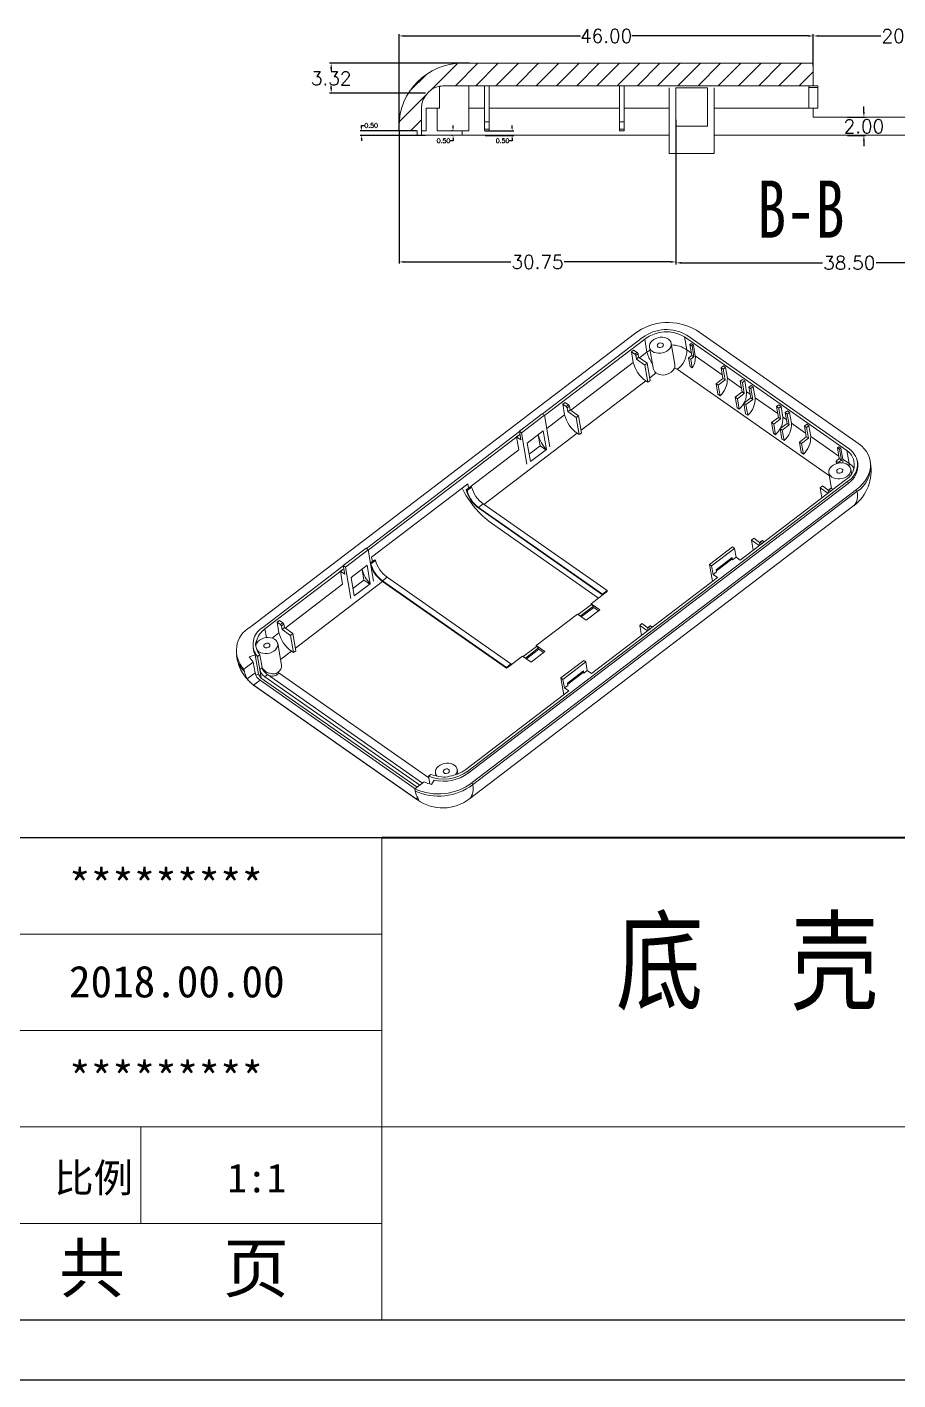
# Model space of a CAD drawing. Header units: inches. Extents: x 1846 to 3307, y 1126 to 1431.
# Drawn here: x 2524.1 to 2620.8, y 1125.7 to 1275.9 of the extents above; entities that cross this region are included whole.
import ezdxf

# ---------------------------------------------------------------- set-up
doc = ezdxf.new("R2010")
doc.units = ezdxf.units.IN
doc.header["$LTSCALE"] = 15
doc.layers.add('文字', color=81, linetype='Continuous')
doc.layers.add('粗实线', color=7, linetype='Continuous', lineweight=30)
doc.layers.add('细实线', color=3, linetype='Continuous', lineweight=9)
doc.styles.add('SLDTEXTSTYLE0', font='TXT', dxfattribs={"width": 0.75})
doc.styles.get("Standard").update_dxf_attribs({"font": 'txt', "bigfont": 'gbcbig.shx'})
doc.styles.add('宋体', font='', dxfattribs={"width": 0.8, "height": 3.5})
doc.styles.get('宋体').set_extended_font_data('SimSun')
doc.dimstyles.new('1', dxfattribs={"dimtxt": 0.5, "dimasz": 0.3, "dimexe": 0.18, "dimexo": 0.0625, "dimgap": 0.09, "dimtad": 0, "dimtih": 1, "dimtoh": 1, "dimzin": 0, "dimdsep": 46, "dimtxsty": 'Standard', "dimcen": 0, "dimadec": 0, "dimazin": 2, "dimtfac": 1, "dimtofl": 0, "dimtmove": 0, "dimatfit": 3, "dimfxl": 1, "dimtolj": 1, "dimtzin": 0, "dimarcsym": 0})
doc.dimstyles.new('2', dxfattribs={"dimtxt": 1.5, "dimasz": 0.6, "dimexe": 0.18, "dimexo": 0.0625, "dimgap": 0.09, "dimtad": 0, "dimtih": 1, "dimtoh": 1, "dimzin": 0, "dimdsep": 46, "dimtxsty": 'Standard', "dimcen": 0, "dimadec": 0, "dimazin": 2, "dimtfac": 1, "dimtofl": 0, "dimtmove": 0, "dimatfit": 3, "dimfxl": 1, "dimtolj": 1, "dimtzin": 0, "dimarcsym": 0})

# ---------------------------------------------------------------- blocks, each defined once
blk = doc.blocks.new('*D406')
at = {"color": 0, "lineweight": -2}
for p, q in [((2617.06, 1266.48), (2617.06, 1267.08)), ((2615.23, 1265.88), (2617.24, 1265.88)), ((2615.23, 1263.88), (2617.24, 1263.88)), ((2617.06, 1263.28), (2617.06, 1262.68))]:
    blk.add_line(p, q, dxfattribs=at)
at = {"color": 0}
for points in [[(2616.96, 1266.48), (2617.16, 1266.48), (2617.06, 1265.88)], [(2616.96, 1263.28), (2617.16, 1263.28), (2617.06, 1263.88)]]:
    blk.add_solid(points, dxfattribs=at)
at = {"layer": 'Defpoints', "color": 0}
for p in [(2615.17, 1265.88), (2615.17, 1263.88), (2617.06, 1263.88)]:
    blk.add_point(p, dxfattribs=at)
at = {"color": 0, "insert": (2617.06, 1264.88), "char_height": 1.5, "attachment_point": 5}
blk.add_mtext('\\A1;2.00', dxfattribs=at)
blk = doc.blocks.new('*D408')
at = {"color": 0, "lineweight": -2}
for p, q in [((2611.44, 1271.94), (2611.44, 1275.1)), ((2612.04, 1274.92), (2618.94, 1274.92)), ((2631.78, 1274.92), (2624.87, 1274.92)), ((2632.38, 1271.94), (2632.38, 1275.1))]:
    blk.add_line(p, q, dxfattribs=at)
at = {"color": 0}
for points in [[(2612.04, 1275.02), (2612.04, 1274.82), (2611.44, 1274.92)], [(2631.78, 1275.02), (2631.78, 1274.82), (2632.38, 1274.92)]]:
    blk.add_solid(points, dxfattribs=at)
at = {"layer": 'Defpoints', "color": 0}
for p in [(2632.38, 1274.92), (2611.44, 1271.88), (2632.38, 1271.88)]:
    blk.add_point(p, dxfattribs=at)
at = {"color": 0, "insert": (2621.91, 1274.92), "char_height": 1.5, "attachment_point": 5}
blk.add_mtext('\\A1;20.94', dxfattribs=at)
blk = doc.blocks.new('*D410')
at = {"color": 0, "lineweight": -2}
for p, q in [((2565.44, 1264.44), (2565.44, 1275.1)), ((2566.04, 1274.92), (2585.6, 1274.92)), ((2610.84, 1274.92), (2591.28, 1274.92)), ((2611.44, 1271.56), (2611.44, 1275.1))]:
    blk.add_line(p, q, dxfattribs=at)
at = {"color": 0}
for points in [[(2566.04, 1275.02), (2566.04, 1274.82), (2565.44, 1274.92)], [(2610.84, 1275.02), (2610.84, 1274.82), (2611.44, 1274.92)]]:
    blk.add_solid(points, dxfattribs=at)
at = {"layer": 'Defpoints', "color": 0}
for p in [(2611.44, 1274.92), (2611.44, 1271.49), (2565.44, 1264.38)]:
    blk.add_point(p, dxfattribs=at)
at = {"color": 0, "insert": (2588.44, 1274.92), "char_height": 1.5, "attachment_point": 5}
blk.add_mtext('\\A1;46.00', dxfattribs=at)
blk = doc.blocks.new('*D414')
at = {"color": 0, "lineweight": -2}
for p, q in [((2565.44, 1264.32), (2565.44, 1249.64)), ((2596.19, 1264.82), (2596.19, 1249.64)), ((2566.04, 1249.82), (2577.85, 1249.82)), ((2595.59, 1249.82), (2583.78, 1249.82))]:
    blk.add_line(p, q, dxfattribs=at)
at = {"color": 0}
for points in [[(2566.04, 1249.92), (2566.04, 1249.72), (2565.44, 1249.82)], [(2595.59, 1249.92), (2595.59, 1249.72), (2596.19, 1249.82)]]:
    blk.add_solid(points, dxfattribs=at)
at = {"layer": 'Defpoints', "color": 0}
for p in [(2565.44, 1264.38), (2596.19, 1264.88), (2596.19, 1249.82)]:
    blk.add_point(p, dxfattribs=at)
at = {"color": 0, "insert": (2580.82, 1249.82), "char_height": 1.5, "attachment_point": 5}
blk.add_mtext('\\A1;30.75', dxfattribs=at)
blk = doc.blocks.new('*D415')
at = {"color": 0, "lineweight": -2}
for p, q in [((2596.19, 1265.6), (2596.19, 1249.54)), ((2634.69, 1264.82), (2634.69, 1249.54)), ((2596.79, 1249.72), (2612.48, 1249.72)), ((2634.09, 1249.72), (2618.41, 1249.72))]:
    blk.add_line(p, q, dxfattribs=at)
at = {"color": 0}
for points in [[(2596.79, 1249.82), (2596.79, 1249.62), (2596.19, 1249.72)], [(2634.09, 1249.82), (2634.09, 1249.62), (2634.69, 1249.72)]]:
    blk.add_solid(points, dxfattribs=at)
at = {"layer": 'Defpoints', "color": 0}
for p in [(2596.19, 1265.66), (2634.69, 1264.88), (2634.69, 1249.72)]:
    blk.add_point(p, dxfattribs=at)
at = {"color": 0, "insert": (2615.44, 1249.72), "char_height": 1.5, "attachment_point": 5}
blk.add_mtext('\\A1;38.50', dxfattribs=at)
blk = doc.blocks.new('*D420')
at = {"color": 0, "lineweight": -2}
for p, q in [((2575, 1264.38), (2578.18, 1264.38)), ((2575, 1263.88), (2578.18, 1263.88)), ((2578, 1264.68), (2578, 1264.98)), ((2578, 1263.28), (2577.7, 1263.28)), ((2578, 1263.58), (2578, 1263.28))]:
    blk.add_line(p, q, dxfattribs=at)
at = {"color": 0}
for points in [[(2577.95, 1264.68), (2578.05, 1264.68), (2578, 1264.38)], [(2577.95, 1263.58), (2578.05, 1263.58), (2578, 1263.88)]]:
    blk.add_solid(points, dxfattribs=at)
at = {"layer": 'Defpoints', "color": 0}
for p in [(2574.94, 1264.38), (2574.94, 1263.88), (2578, 1263.88)]:
    blk.add_point(p, dxfattribs=at)
at = {"color": 0, "insert": (2576.94, 1263.28), "char_height": 0.5, "attachment_point": 5}
blk.add_mtext('\\A1;0.50', dxfattribs=at)
blk = doc.blocks.new('*D421')
at = {"color": 0, "lineweight": -2}
for p, q in [((2571.38, 1264.38), (2571.26, 1264.38)), ((2571.38, 1263.88), (2571.26, 1263.88)), ((2571.44, 1264.68), (2571.44, 1264.98)), ((2571.44, 1263.28), (2571.14, 1263.28)), ((2571.44, 1263.58), (2571.44, 1263.28))]:
    blk.add_line(p, q, dxfattribs=at)
at = {"color": 0}
for points in [[(2571.39, 1264.68), (2571.49, 1264.68), (2571.44, 1264.38)], [(2571.39, 1263.58), (2571.49, 1263.58), (2571.44, 1263.88)]]:
    blk.add_solid(points, dxfattribs=at)
at = {"layer": 'Defpoints', "color": 0}
for p in [(2571.44, 1264.38), (2571.44, 1263.88), (2571.44, 1263.88)]:
    blk.add_point(p, dxfattribs=at)
at = {"color": 0, "insert": (2570.38, 1263.28), "char_height": 0.5, "attachment_point": 5}
blk.add_mtext('\\A1;0.50', dxfattribs=at)
blk = doc.blocks.new('*D422')
at = {"color": 0, "lineweight": -2}
for p, q in [((2573.27, 1271.88), (2557.73, 1271.88)), ((2557.91, 1271.28), (2557.91, 1271.06)), ((2568.38, 1268.56), (2557.73, 1268.56)), ((2557.91, 1269.16), (2557.91, 1269.38))]:
    blk.add_line(p, q, dxfattribs=at)
at = {"color": 0}
for points in [[(2557.81, 1271.28), (2558.01, 1271.28), (2557.91, 1271.88)], [(2557.81, 1269.16), (2558.01, 1269.16), (2557.91, 1268.56)]]:
    blk.add_solid(points, dxfattribs=at)
at = {"layer": 'Defpoints', "color": 0}
for p in [(2557.91, 1271.88), (2573.33, 1271.88), (2568.44, 1268.56)]:
    blk.add_point(p, dxfattribs=at)
at = {"color": 0, "insert": (2557.91, 1270.22), "char_height": 1.5, "attachment_point": 5}
blk.add_mtext('\\A1;3.32', dxfattribs=at)
blk = doc.blocks.new('*D423')
at = {"color": 0, "lineweight": -2}
for p, q in [((2567.38, 1264.38), (2561.11, 1264.38)), ((2568.38, 1263.88), (2561.11, 1263.88)), ((2561.29, 1264.68), (2561.29, 1264.98)), ((2561.29, 1264.98), (2561.59, 1264.98)), ((2561.29, 1263.58), (2561.29, 1263.28))]:
    blk.add_line(p, q, dxfattribs=at)
at = {"color": 0}
for points in [[(2561.24, 1264.68), (2561.34, 1264.68), (2561.29, 1264.38)], [(2561.24, 1263.58), (2561.34, 1263.58), (2561.29, 1263.88)]]:
    blk.add_solid(points, dxfattribs=at)
at = {"layer": 'Defpoints', "color": 0}
for p in [(2561.29, 1264.38), (2567.44, 1264.38), (2568.44, 1263.88)]:
    blk.add_point(p, dxfattribs=at)
at = {"color": 0, "insert": (2562.35, 1264.98), "char_height": 0.5, "attachment_point": 5}
blk.add_mtext('\\A1;0.50', dxfattribs=at)

msp = doc.modelspace()

# ---------------------------------------------------------------- hatches: boundary and pattern name
at = {"linetype": 'Continuous', "lineweight": 0}
h = msp.add_hatch(dxfattribs=at)
h.set_pattern_fill('ANSI31', color=4, scale=0.5, style=0)
h.set_pattern_definition([(45, (0, -4.68), (-1.122532, 1.122532), [])])
edge = h.paths.add_edge_path(flags=0)
edge.add_line((2567.441, 1264.381), (2567.441, 1263.881))
edge.add_line((2567.441, 1263.881), (2567.941, 1263.881))
edge.add_line((2567.941, 1263.881), (2567.941, 1266.881))
edge.add_arc((2570.441, 1266.881), 2.5, 90, 180, ccw=False)
edge.add_line((2570.441, 1269.381), (2611.441, 1269.381))
edge.add_line((2611.441, 1269.381), (2611.441, 1271.881))
edge.add_line((2611.441, 1271.881), (2572.441, 1271.881))
edge.add_arc((2572.441, 1264.881), 7, 90, 180)
edge.add_line((2565.441, 1264.881), (2565.441, 1264.381))
edge.add_line((2565.441, 1264.381), (2567.441, 1264.381))

# ---------------------------------------------------------------- linework, layer by layer
at = {"color": 7, "linetype": 'Continuous', "lineweight": 15}
for p, q in [((2572.441, 1271.881), (2611.441, 1271.881)), ((2611.441, 1271.881), (2611.441, 1269.381)), ((2569.941, 1269.331), (2569.941, 1266.881)), ((2611.441, 1269.381), (2570.441, 1269.381)), ((2573.191, 1264.381), (2573.191, 1269.381)), ((2574.941, 1269.381), (2574.941, 1265.381)), ((2575.441, 1269.381), (2575.441, 1265.381)), ((2589.941, 1269.381), (2589.941, 1265.381)), ((2590.441, 1269.381), (2590.441, 1265.381)), ((2595.441, 1269.172), (2595.441, 1261.881)), ((2599.691, 1269.172), (2596.191, 1269.172)), ((2596.191, 1269.172), (2596.191, 1264.881)), ((2599.691, 1264.881), (2599.691, 1269.172)), ((2600.441, 1269.172), (2600.441, 1261.881)), ((2610.941, 1269.181), (2610.941, 1269.381)), ((2610.941, 1269.381), (2611.941, 1269.381)), ((2611.941, 1269.181), (2610.941, 1269.181)), ((2610.941, 1269.181), (2610.941, 1266.881)), ((2611.941, 1269.181), (2611.941, 1269.381)), ((2611.941, 1269.181), (2611.941, 1266.881)), ((2567.941, 1266.881), (2567.941, 1263.881)), ((2568.441, 1264.381), (2568.441, 1266.881)), ((2568.441, 1266.881), (2569.941, 1266.881)), ((2569.691, 1266.881), (2569.691, 1264.381)), ((2589.941, 1266.881), (2575.441, 1266.881)), ((2611.941, 1266.881), (2610.941, 1266.881)), ((2611.441, 1265.881), (2611.441, 1266.881)), ((2574.941, 1265.381), (2575.441, 1265.381)), ((2574.941, 1265.381), (2574.941, 1264.581)), ((2575.441, 1265.381), (2575.441, 1264.581)), ((2589.941, 1265.381), (2590.441, 1265.381)), ((2589.941, 1264.581), (2589.941, 1265.381)), ((2590.441, 1265.381), (2590.441, 1264.581)), ((2611.441, 1265.881), (2632.441, 1265.881)), ((2565.441, 1264.381), (2565.441, 1264.881)), ((2565.441, 1264.381), (2567.441, 1264.381)), ((2567.441, 1264.381), (2567.441, 1263.881)), ((2567.441, 1263.881), (2567.941, 1263.881)), ((2568.441, 1264.381), (2567.941, 1264.381)), ((2567.941, 1263.881), (2572.441, 1263.881)), ((2573.191, 1264.381), (2569.691, 1264.381)), ((2572.441, 1263.881), (2595.441, 1263.881)), ((2574.941, 1264.581), (2575.441, 1264.581)), ((2574.941, 1264.381), (2574.941, 1264.581)), ((2575.441, 1264.381), (2574.941, 1264.381)), ((2575.441, 1264.581), (2575.441, 1264.381)), ((2589.941, 1264.581), (2590.441, 1264.581)), ((2589.941, 1264.381), (2589.941, 1264.581)), ((2590.441, 1264.381), (2589.941, 1264.381)), ((2590.441, 1264.581), (2590.441, 1264.381)), ((2596.191, 1264.881), (2599.691, 1264.881)), ((2600.441, 1263.881), (2633.941, 1263.881)), ((2600.441, 1261.881), (2595.441, 1261.881)), ((2591.58, 1241.839), (2548.9, 1209.269)), ((2592.488, 1241.413), (2581.377, 1232.935)), ((2592.725, 1241.247), (2581.592, 1232.752)), ((2592.972, 1239.811), (2592.725, 1241.247)), ((2615.175, 1228.871), (2597.146, 1241.497)), ((2597.393, 1240.06), (2597.146, 1241.497)), ((2615.429, 1229.064), (2597.4, 1241.691)), ((2616.486, 1229.601), (2598.458, 1242.227)), ((2591.242, 1239.845), (2591.496, 1240.039)), ((2591.242, 1239.845), (2591.447, 1238.648)), ((2591.621, 1239.579), (2591.242, 1239.845)), ((2591.496, 1240.039), (2591.875, 1239.773)), ((2591.621, 1239.579), (2591.875, 1239.773)), ((2591.733, 1239.417), (2591.621, 1239.579)), ((2591.987, 1239.611), (2591.733, 1239.417)), ((2591.875, 1239.773), (2591.987, 1239.611)), ((2592.052, 1239.228), (2591.987, 1239.611)), ((2593.253, 1240.358), (2593.645, 1238.074)), ((2596.072, 1238.416), (2595.668, 1240.772)), ((2597.899, 1240.759), (2597.747, 1240.643)), ((2597.984, 1240.477), (2597.747, 1240.643)), ((2597.747, 1240.643), (2597.952, 1239.446)), ((2598.136, 1240.593), (2597.899, 1240.759)), ((2597.984, 1240.477), (2598.136, 1240.593)), ((2597.984, 1240.477), (2598.189, 1239.28)), ((2598.136, 1240.593), (2598.342, 1239.396)), ((2591.798, 1239.034), (2591.733, 1239.417)), ((2592.052, 1239.228), (2591.798, 1239.034)), ((2592.747, 1238.369), (2591.798, 1239.034)), ((2593.001, 1238.563), (2592.052, 1239.228)), ((2593.001, 1238.563), (2592.747, 1238.369)), ((2593.076, 1236.454), (2592.747, 1238.369)), ((2593.33, 1236.648), (2593.001, 1238.563)), ((2597.952, 1239.446), (2597.596, 1239.174)), ((2597.834, 1239.008), (2597.596, 1239.174)), ((2597.761, 1238.217), (2597.596, 1239.174)), ((2597.998, 1238.051), (2597.761, 1238.217)), ((2598.189, 1239.28), (2597.834, 1239.008)), ((2597.998, 1238.051), (2597.834, 1239.008)), ((2598.189, 1239.28), (2597.952, 1239.446)), ((2601.457, 1238.267), (2601.203, 1238.073)), ((2601.44, 1237.907), (2601.203, 1238.073)), ((2601.203, 1238.073), (2601.409, 1236.876)), ((2601.44, 1237.907), (2601.695, 1238.101)), ((2601.695, 1238.101), (2601.457, 1238.267)), ((2601.695, 1238.101), (2601.9, 1236.904)), ((2593.076, 1236.454), (2592.839, 1236.62)), ((2593.33, 1236.648), (2593.076, 1236.454)), ((2601.409, 1236.876), (2600.647, 1236.295)), ((2600.884, 1236.128), (2601.646, 1236.71)), ((2601.646, 1236.71), (2601.409, 1236.876)), ((2601.646, 1236.71), (2601.44, 1237.907)), ((2603.592, 1236.772), (2603.338, 1236.578)), ((2603.575, 1236.412), (2603.338, 1236.578)), ((2603.338, 1236.578), (2603.544, 1235.381)), ((2603.575, 1236.412), (2603.829, 1236.606)), ((2603.829, 1236.606), (2603.592, 1236.772)), ((2603.829, 1236.606), (2604.035, 1235.409)), ((2600.884, 1236.128), (2600.647, 1236.295)), ((2600.848, 1235.122), (2600.647, 1236.295)), ((2601.085, 1234.956), (2600.848, 1235.122)), ((2601.085, 1234.956), (2600.884, 1236.128)), ((2603.544, 1235.381), (2602.782, 1234.799)), ((2603.019, 1234.633), (2603.781, 1235.215)), ((2603.781, 1235.215), (2603.544, 1235.381)), ((2603.781, 1235.215), (2603.575, 1236.412)), ((2604.541, 1236.107), (2604.287, 1235.913)), ((2604.524, 1235.747), (2604.287, 1235.913)), ((2604.287, 1235.913), (2604.493, 1234.716)), ((2604.524, 1235.747), (2604.778, 1235.941)), ((2604.524, 1235.747), (2604.73, 1234.55)), ((2604.778, 1235.941), (2604.541, 1236.107)), ((2604.778, 1235.941), (2604.984, 1234.744)), ((2583.62, 1234.029), (2583.874, 1234.223)), ((2583.62, 1234.029), (2583.826, 1232.832)), ((2584, 1233.763), (2583.62, 1234.029)), ((2583.874, 1234.223), (2584.254, 1233.957)), ((2584, 1233.763), (2584.254, 1233.957)), ((2584.111, 1233.601), (2584, 1233.763)), ((2584.365, 1233.795), (2584.111, 1233.601)), ((2584.177, 1233.218), (2584.111, 1233.601)), ((2584.254, 1233.957), (2584.365, 1233.795)), ((2584.365, 1233.795), (2584.431, 1233.412)), ((2603.019, 1234.633), (2602.782, 1234.799)), ((2602.983, 1233.627), (2602.782, 1234.799)), ((2603.22, 1233.46), (2602.983, 1233.627)), ((2603.22, 1233.46), (2603.019, 1234.633)), ((2604.493, 1234.716), (2603.73, 1234.135)), ((2603.968, 1233.969), (2603.73, 1234.135)), ((2603.932, 1232.962), (2603.73, 1234.135)), ((2604.73, 1234.55), (2603.968, 1233.969)), ((2604.169, 1232.796), (2603.968, 1233.969)), ((2604.73, 1234.55), (2604.493, 1234.716)), ((2607.371, 1233.754), (2607.625, 1233.948)), ((2607.371, 1233.754), (2607.608, 1233.588)), ((2607.371, 1233.754), (2607.576, 1232.557)), ((2607.862, 1233.781), (2607.608, 1233.588)), ((2607.814, 1232.391), (2607.608, 1233.588)), ((2607.625, 1233.948), (2607.862, 1233.781)), ((2608.068, 1232.584), (2607.862, 1233.781)), ((2578.808, 1231.016), (2581.349, 1232.955)), ((2579.046, 1230.85), (2581.586, 1232.789)), ((2581.586, 1232.789), (2581.349, 1232.955)), ((2582.186, 1229.298), (2581.586, 1232.789)), ((2584.431, 1233.412), (2584.177, 1233.218)), ((2585.126, 1232.553), (2584.177, 1233.218)), ((2584.431, 1233.412), (2585.38, 1232.747)), ((2585.38, 1232.747), (2585.126, 1232.553)), ((2585.455, 1230.638), (2585.126, 1232.553)), ((2585.709, 1230.832), (2585.38, 1232.747)), ((2604.169, 1232.796), (2603.932, 1232.962)), ((2607.576, 1232.557), (2606.814, 1231.975)), ((2607.051, 1231.809), (2607.814, 1232.391)), ((2607.576, 1232.557), (2607.814, 1232.391)), ((2608.32, 1233.089), (2608.574, 1233.283)), ((2608.32, 1233.089), (2608.557, 1232.923)), ((2608.32, 1233.089), (2608.525, 1231.892)), ((2608.811, 1233.117), (2608.557, 1232.923)), ((2608.762, 1231.726), (2608.557, 1232.923)), ((2608.574, 1233.283), (2608.811, 1233.117)), ((2609.017, 1231.92), (2608.811, 1233.117)), ((2578.815, 1230.979), (2561.816, 1218.007)), ((2578.867, 1230.672), (2562.031, 1217.824)), ((2578.498, 1230.391), (2578.867, 1230.672)), ((2578.808, 1231.016), (2579.046, 1230.85)), ((2578.973, 1230.059), (2578.808, 1231.016)), ((2579.645, 1227.359), (2579.046, 1230.85)), ((2581.452, 1231.062), (2579.673, 1229.704)), ((2581.11, 1229.405), (2580.898, 1230.639)), ((2581.11, 1229.405), (2580.904, 1230.602)), ((2581.804, 1229.007), (2581.452, 1231.062)), ((2585.455, 1230.638), (2585.218, 1230.804)), ((2585.709, 1230.832), (2585.455, 1230.638)), ((2606.814, 1231.975), (2607.051, 1231.809)), ((2607.016, 1230.802), (2606.814, 1231.975)), ((2607.016, 1230.802), (2607.253, 1230.636)), ((2607.253, 1230.636), (2607.051, 1231.809)), ((2608.525, 1231.892), (2607.763, 1231.311)), ((2607.763, 1231.311), (2608, 1231.144)), ((2607.964, 1230.138), (2607.763, 1231.311)), ((2608, 1231.144), (2608.762, 1231.726)), ((2608.202, 1229.972), (2608, 1231.144)), ((2608.525, 1231.892), (2608.762, 1231.726)), ((2610.455, 1231.594), (2610.709, 1231.788)), ((2610.455, 1231.594), (2610.692, 1231.428)), ((2610.455, 1231.594), (2610.66, 1230.397)), ((2610.946, 1231.622), (2610.692, 1231.428)), ((2610.692, 1231.428), (2610.897, 1230.231)), ((2610.709, 1231.788), (2610.946, 1231.622)), ((2611.151, 1230.425), (2610.946, 1231.622)), ((2578.745, 1228.954), (2578.498, 1230.391)), ((2578.973, 1230.059), (2578.498, 1230.391)), ((2579.673, 1229.704), (2580.026, 1227.65)), ((2579.885, 1228.471), (2581.11, 1229.405)), ((2581.11, 1229.405), (2581.744, 1228.961)), ((2607.964, 1230.138), (2608.202, 1229.972)), ((2610.66, 1230.397), (2609.898, 1229.815)), ((2609.898, 1229.815), (2610.135, 1229.649)), ((2610.099, 1228.642), (2609.898, 1229.815)), ((2610.897, 1230.231), (2610.135, 1229.649)), ((2610.337, 1228.476), (2610.135, 1229.649)), ((2610.66, 1230.397), (2610.897, 1230.231)), ((2614.115, 1229.179), (2614.267, 1229.296)), ((2614.115, 1229.179), (2614.352, 1229.013)), ((2614.115, 1229.179), (2614.32, 1227.982)), ((2614.267, 1229.296), (2614.504, 1229.13)), ((2614.504, 1229.13), (2614.352, 1229.013)), ((2614.71, 1227.933), (2614.504, 1229.13)), ((2580.026, 1227.65), (2581.804, 1229.007)), ((2610.099, 1228.642), (2610.337, 1228.476)), ((2614.32, 1227.982), (2613.964, 1227.711)), ((2613.964, 1227.711), (2614.202, 1227.545)), ((2614.014, 1227.425), (2613.964, 1227.711)), ((2614.557, 1227.816), (2614.202, 1227.545)), ((2614.214, 1227.475), (2614.202, 1227.545)), ((2614.32, 1227.982), (2614.557, 1227.816)), ((2614.352, 1229.013), (2614.557, 1227.816)), ((2614.71, 1227.933), (2615.421, 1227.434)), ((2615.421, 1227.434), (2615.175, 1228.871)), ((2616.379, 1227.479), (2616.338, 1227.718)), ((2617.8, 1227.476), (2617.759, 1227.716)), ((2613.179, 1226.402), (2613.481, 1224.641)), ((2615.679, 1226.321), (2615.594, 1226.817)), ((2573.074, 1225.168), (2562.404, 1217.026)), ((2572.902, 1224.496), (2573.41, 1224.883)), ((2572.997, 1224.429), (2573.505, 1224.817)), ((2573.074, 1225.168), (2573.156, 1224.689)), ((2573.089, 1193.283), (2615.26, 1225.464)), ((2615.302, 1225.225), (2573.13, 1193.043)), ((2573.505, 1224.817), (2573.41, 1224.883)), ((2573.571, 1191.991), (2616.25, 1224.561)), ((2603.337, 1216.713), (2615.023, 1225.631)), ((2612.453, 1224.94), (2612.199, 1224.746)), ((2612.392, 1223.623), (2612.199, 1224.746)), ((2612.199, 1224.746), (2613.067, 1224.138)), ((2612.453, 1224.94), (2613.106, 1224.483)), ((2613.082, 1224.465), (2613.336, 1224.658)), ((2613.415, 1224.688), (2613.161, 1224.494)), ((2613.336, 1224.658), (2613.415, 1224.688)), ((2613.609, 1224.551), (2613.415, 1224.688)), ((2615.302, 1225.225), (2615.26, 1225.464)), ((2616.292, 1224.321), (2616.25, 1224.561)), ((2572.997, 1224.429), (2572.902, 1224.496)), ((2573.612, 1191.752), (2616.292, 1224.321)), ((2613.161, 1224.494), (2613.082, 1224.465)), ((2613.13, 1224.186), (2613.082, 1224.465)), ((2613.161, 1224.494), (2613.355, 1224.358)), ((2573.264, 1190.182), (2615.943, 1222.752)), ((2574.277, 1222.564), (2574.785, 1222.951)), ((2588.036, 1212.928), (2574.277, 1222.564)), ((2574.294, 1222.468), (2588.052, 1212.832)), ((2588.544, 1213.315), (2574.785, 1222.951)), ((2575.702, 1220.8), (2587.587, 1212.477)), ((2604.832, 1219.124), (2604.578, 1218.93)), ((2604.771, 1217.807), (2604.578, 1218.93)), ((2604.578, 1218.93), (2605.446, 1218.322)), ((2605.485, 1218.667), (2604.832, 1219.124)), ((2605.461, 1218.649), (2605.715, 1218.842)), ((2605.539, 1218.678), (2605.461, 1218.649)), ((2605.509, 1218.37), (2605.461, 1218.649)), ((2605.793, 1218.872), (2605.539, 1218.678)), ((2605.539, 1218.678), (2605.734, 1218.542)), ((2605.715, 1218.842), (2605.793, 1218.872)), ((2605.988, 1218.735), (2605.793, 1218.872)), ((2559.247, 1216.089), (2561.787, 1218.027)), ((2559.484, 1215.922), (2562.025, 1217.861)), ((2562.025, 1217.861), (2561.787, 1218.027)), ((2562.624, 1214.37), (2562.025, 1217.861)), ((2562.486, 1216.547), (2562.404, 1217.026)), ((2602.461, 1218.169), (2599.921, 1216.23)), ((2602.698, 1218.003), (2600.158, 1216.064)), ((2602.698, 1218.003), (2602.461, 1218.169)), ((2602.482, 1216.754), (2602.863, 1217.045)), ((2602.863, 1217.045), (2602.698, 1218.003)), ((2602.863, 1217.045), (2603.337, 1216.713)), ((2559.253, 1216.052), (2550.316, 1209.232)), ((2559.306, 1215.745), (2550.553, 1209.066)), ((2558.937, 1215.463), (2559.306, 1215.745)), ((2559.247, 1216.089), (2559.484, 1215.922)), ((2559.411, 1215.131), (2559.247, 1216.089)), ((2560.084, 1212.431), (2559.484, 1215.922)), ((2561.89, 1216.134), (2560.112, 1214.777)), ((2561.548, 1214.478), (2561.337, 1215.711)), ((2561.548, 1214.478), (2561.343, 1215.675)), ((2562.243, 1214.079), (2561.89, 1216.134)), ((2562.74, 1216.741), (2562.278, 1216.388)), ((2562.291, 1216.312), (2562.327, 1216.287)), ((2562.835, 1216.674), (2562.327, 1216.287)), ((2562.74, 1216.741), (2562.835, 1216.674)), ((2600.243, 1214.352), (2599.921, 1216.23)), ((2599.921, 1216.23), (2600.158, 1216.064)), ((2600.322, 1215.106), (2600.158, 1216.064)), ((2602.441, 1216.994), (2600.662, 1215.637)), ((2600.662, 1215.637), (2600.703, 1215.397)), ((2600.682, 1215.52), (2602.387, 1216.821)), ((2602.387, 1216.821), (2602.367, 1216.937)), ((2602.387, 1216.821), (2602.482, 1216.754)), ((2602.482, 1216.754), (2602.441, 1216.994)), ((2559.184, 1214.027), (2558.937, 1215.463)), ((2559.411, 1215.131), (2558.937, 1215.463)), ((2560.112, 1214.777), (2560.465, 1212.722)), ((2560.324, 1213.543), (2561.548, 1214.478)), ((2560.465, 1212.722), (2562.243, 1214.079)), ((2561.548, 1214.478), (2562.183, 1214.033)), ((2564.115, 1214.809), (2563.607, 1214.421)), ((2563.607, 1214.421), (2577.366, 1204.785)), ((2577.382, 1204.69), (2563.624, 1214.325)), ((2564.115, 1214.809), (2577.874, 1205.173)), ((2586.824, 1204.111), (2600.797, 1214.774)), ((2600.322, 1215.106), (2600.703, 1215.397)), ((2600.797, 1214.774), (2600.322, 1215.106)), ((2588.306, 1213.026), (2586.782, 1211.863)), ((2588.036, 1212.928), (2588.544, 1213.315)), ((2588.052, 1212.832), (2588.036, 1212.928)), ((2588.052, 1212.832), (2588.56, 1213.22)), ((2588.56, 1213.22), (2588.544, 1213.315)), ((2586.798, 1211.767), (2585.332, 1210.648)), ((2585.569, 1210.481), (2587.036, 1211.601)), ((2587.06, 1211.457), (2585.68, 1210.404)), ((2586.207, 1210.035), (2587.731, 1211.198)), ((2587.731, 1211.198), (2586.782, 1211.863)), ((2586.798, 1211.767), (2586.782, 1211.863)), ((2587.036, 1211.601), (2586.798, 1211.767)), ((2587.06, 1211.457), (2587.036, 1211.601)), ((2587.587, 1211.088), (2587.06, 1211.457)), ((2552.155, 1210.017), (2551.901, 1209.823)), ((2552.107, 1208.626), (2551.901, 1209.823)), ((2551.901, 1209.823), (2552.281, 1209.558)), ((2552.535, 1209.751), (2552.155, 1210.017)), ((2552.281, 1209.558), (2552.535, 1209.751)), ((2552.392, 1209.395), (2552.281, 1209.558)), ((2552.646, 1209.589), (2552.392, 1209.395)), ((2552.535, 1209.751), (2552.646, 1209.589)), ((2552.712, 1209.206), (2552.646, 1209.589)), ((2585.258, 1210.699), (2580.685, 1207.21)), ((2585.258, 1210.699), (2586.207, 1210.035)), ((2592.42, 1209.652), (2592.166, 1209.458)), ((2593.073, 1209.195), (2592.42, 1209.652)), ((2552.392, 1209.395), (2552.458, 1209.012)), ((2552.712, 1209.206), (2552.458, 1209.012)), ((2552.458, 1209.012), (2553.407, 1208.348)), ((2553.661, 1208.542), (2552.712, 1209.206)), ((2553.661, 1208.542), (2553.407, 1208.348)), ((2553.736, 1206.432), (2553.407, 1208.348)), ((2553.99, 1206.626), (2553.661, 1208.542)), ((2592.359, 1208.335), (2592.166, 1209.458)), ((2592.166, 1209.458), (2593.034, 1208.85)), ((2593.049, 1209.177), (2593.303, 1209.371)), ((2593.127, 1209.206), (2593.049, 1209.177)), ((2593.097, 1208.898), (2593.049, 1209.177)), ((2593.381, 1209.4), (2593.127, 1209.206)), ((2593.127, 1209.206), (2593.322, 1209.07)), ((2593.303, 1209.371), (2593.381, 1209.4)), ((2593.576, 1209.264), (2593.381, 1209.4)), ((2549.239, 1206.978), (2549.28, 1206.739)), ((2549.579, 1207.064), (2549.589, 1207.011)), ((2549.652, 1207.488), (2549.61, 1207.728)), ((2552.383, 1205.033), (2551.972, 1207.427)), ((2553.498, 1206.599), (2553.736, 1206.432)), ((2553.736, 1206.432), (2553.99, 1206.626)), ((2580.701, 1207.114), (2579.235, 1205.995)), ((2579.472, 1205.829), (2580.938, 1206.948)), ((2580.963, 1206.804), (2579.583, 1205.751)), ((2580.109, 1205.382), (2581.634, 1206.545)), ((2581.634, 1206.545), (2580.685, 1207.21)), ((2580.701, 1207.114), (2580.685, 1207.21)), ((2580.938, 1206.948), (2580.701, 1207.114)), ((2580.963, 1206.804), (2580.938, 1206.948)), ((2581.49, 1206.435), (2580.963, 1206.804)), ((2547.392, 1206.114), (2547.433, 1205.875)), ((2548.227, 1204.589), (2549.249, 1205.369)), ((2548.811, 1205.969), (2549.464, 1206.196)), ((2549.249, 1205.369), (2549.455, 1204.172)), ((2549.834, 1204.042), (2549.464, 1206.196)), ((2549.985, 1206.201), (2549.725, 1206.003)), ((2549.725, 1206.003), (2549.971, 1204.567)), ((2549.985, 1206.201), (2550.231, 1204.765)), ((2577.874, 1205.173), (2577.366, 1204.785)), ((2577.89, 1205.077), (2577.382, 1204.69)), ((2579.161, 1206.047), (2577.636, 1204.883)), ((2577.874, 1205.173), (2577.89, 1205.077)), ((2579.161, 1206.047), (2580.109, 1205.382)), ((2585.948, 1205.568), (2583.408, 1203.629)), ((2586.185, 1205.401), (2583.645, 1203.463)), ((2586.185, 1205.401), (2585.948, 1205.568)), ((2586.35, 1204.444), (2586.185, 1205.401)), ((2548.227, 1204.589), (2548.268, 1204.35)), ((2548.582, 1203.507), (2549.455, 1204.172)), ((2549.535, 1203.938), (2549.834, 1204.042)), ((2549.971, 1204.567), (2550.231, 1204.765)), ((2550.136, 1203.609), (2549.971, 1204.567)), ((2567.448, 1191.484), (2550.136, 1203.609)), ((2550.837, 1203.991), (2550.528, 1203.756)), ((2567.736, 1191.704), (2550.528, 1203.756)), ((2550.837, 1203.991), (2568.045, 1191.94)), ((2577.366, 1204.785), (2577.382, 1204.69)), ((2583.73, 1201.75), (2583.408, 1203.629)), ((2583.408, 1203.629), (2583.645, 1203.463)), ((2585.928, 1204.392), (2584.149, 1203.035)), ((2584.169, 1202.919), (2585.874, 1204.219)), ((2585.874, 1204.219), (2585.854, 1204.336)), ((2585.874, 1204.219), (2585.969, 1204.153)), ((2585.969, 1204.153), (2585.928, 1204.392)), ((2585.969, 1204.153), (2586.35, 1204.444)), ((2586.35, 1204.444), (2586.824, 1204.111)), ((2550.011, 1203.361), (2549.296, 1202.815)), ((2549.296, 1202.815), (2567.324, 1190.189)), ((2549.452, 1202.69), (2567.48, 1190.064)), ((2550.011, 1203.361), (2567.219, 1191.31)), ((2572.852, 1193.449), (2584.284, 1202.173)), ((2583.809, 1202.505), (2583.645, 1203.463)), ((2583.809, 1202.505), (2584.19, 1202.796)), ((2584.284, 1202.173), (2583.809, 1202.505)), ((2584.149, 1203.035), (2584.19, 1202.796)), ((2569.483, 1193.057), (2569.539, 1192.733)), ((2571.986, 1192.96), (2571.898, 1193.472)), ((2573.13, 1193.043), (2573.089, 1193.283)), ((2568.226, 1192.079), (2567.204, 1191.298)), ((2568.702, 1192.712), (2568.962, 1192.911)), ((2568.852, 1191.841), (2568.702, 1192.712)), ((2569.347, 1192.271), (2569.065, 1191.784)), ((2573.571, 1191.991), (2573.612, 1191.752)), ((2567.245, 1191.059), (2567.204, 1191.298))]:
    msp.add_line(p, q, dxfattribs=at)
at = {"color": 8, "linetype": 'Continuous', "lineweight": 15}
for p, q in [((2574.941, 1266.881), (2573.191, 1266.881)), ((2595.441, 1266.881), (2590.441, 1266.881)), ((2610.941, 1266.881), (2600.441, 1266.881)), ((2572.441, 1264.381), (2572.441, 1263.881)), ((2592.133, 1239.171), (2592.972, 1239.811)), ((2597.393, 1240.06), (2597.909, 1239.699)), ((2584.512, 1233.355), (2591.447, 1238.648)), ((2598.342, 1239.396), (2601.336, 1237.299)), ((2592.839, 1236.62), (2585.656, 1231.139)), ((2593.982, 1237.492), (2593.277, 1236.955)), ((2613.239, 1226.05), (2596.328, 1237.894)), ((2601.9, 1236.904), (2603.471, 1235.804)), ((2604.035, 1235.409), (2604.42, 1235.139)), ((2604.984, 1234.744), (2607.504, 1232.979)), ((2581.839, 1231.316), (2583.826, 1232.832)), ((2608.068, 1232.584), (2608.453, 1232.315)), ((2585.218, 1230.804), (2574.859, 1222.899)), ((2609.017, 1231.92), (2610.588, 1230.82)), ((2611.151, 1230.425), (2614.277, 1228.236)), ((2573.156, 1224.689), (2578.745, 1228.954)), ((2562.278, 1216.388), (2562.486, 1216.547)), ((2552.793, 1209.15), (2559.184, 1214.027)), ((2563.624, 1214.325), (2553.937, 1206.933)), ((2550.719, 1208.104), (2550.553, 1209.066)), ((2551.348, 1208.047), (2552.107, 1208.626)), ((2553.498, 1206.599), (2552.274, 1205.665)), ((2552.124, 1204.161), (2568.734, 1192.529)), ((2549.452, 1202.69), (2549.296, 1202.815)), ((2567.324, 1190.189), (2567.496, 1190.32)), ((2567.48, 1190.064), (2567.324, 1190.189))]:
    msp.add_line(p, q, dxfattribs=at)
for p, q in [((2563.533, 1185.854), (2483.27, 1185.854)), ((2343.726, 1132.345), (2724.059, 1132.345)), ((2333.445, 1125.657), (2730.748, 1125.657))]:
    msp.add_line(p, q)
at = {"color": 7, "linetype": 'Continuous', "lineweight": 15, "flags": 128}
for points in [[(2593.571, 1239.886), (2593.763, 1239.78), (2593.986, 1239.709), (2594.229, 1239.674), (2594.482, 1239.679), (2594.735, 1239.722), (2594.975, 1239.802), (2595.193, 1239.916), (2595.379, 1240.058), (2595.525, 1240.222), (2595.624, 1240.401), (2595.672, 1240.587), (2595.668, 1240.772), (2595.61, 1240.948), (2595.503, 1241.108), (2595.349, 1241.244), (2595.157, 1241.35), (2594.935, 1241.421), (2594.692, 1241.456), (2594.438, 1241.451), (2594.186, 1241.408), (2593.945, 1241.328), (2593.727, 1241.214), (2593.542, 1241.072), (2593.396, 1240.908), (2593.297, 1240.729), (2593.248, 1240.543), (2593.253, 1240.358), (2593.31, 1240.182), (2593.418, 1240.022), (2593.571, 1239.886)], [(2594.206, 1240.371), (2594.316, 1240.322), (2594.448, 1240.31), (2594.582, 1240.337), (2594.697, 1240.399), (2594.777, 1240.486), (2594.808, 1240.585), (2594.786, 1240.681), (2594.714, 1240.759), (2594.604, 1240.808), (2594.472, 1240.82), (2594.338, 1240.793), (2594.223, 1240.731), (2594.144, 1240.644), (2594.113, 1240.545), (2594.135, 1240.449), (2594.206, 1240.371)], [(2616.25, 1224.561), (2616.604, 1224.857), (2616.917, 1225.176), (2617.187, 1225.513), (2617.41, 1225.866), (2617.584, 1226.229), (2617.707, 1226.6), (2617.777, 1226.974), (2617.795, 1227.347), (2617.759, 1227.715), (2617.67, 1228.074), (2617.529, 1228.42), (2617.338, 1228.749), (2617.099, 1229.058), (2616.814, 1229.343), (2616.486, 1229.601)], [(2613.497, 1225.931), (2613.344, 1226.067), (2613.236, 1226.226), (2613.179, 1226.402), (2613.174, 1226.588), (2613.223, 1226.774), (2613.322, 1226.953), (2613.468, 1227.117), (2613.654, 1227.259), (2613.872, 1227.372), (2614.112, 1227.452), (2614.364, 1227.496), (2614.618, 1227.5), (2614.861, 1227.466), (2615.083, 1227.394), (2615.276, 1227.288), (2615.429, 1227.152), (2615.536, 1226.993), (2615.594, 1226.817), (2615.598, 1226.632), (2615.55, 1226.445), (2615.451, 1226.266), (2615.305, 1226.102), (2615.119, 1225.96), (2614.901, 1225.847), (2614.661, 1225.767), (2614.408, 1225.723), (2614.155, 1225.719), (2613.912, 1225.753), (2613.689, 1225.825), (2613.497, 1225.931)], [(2614.132, 1226.416), (2614.061, 1226.494), (2614.039, 1226.59), (2614.07, 1226.689), (2614.149, 1226.776), (2614.264, 1226.837), (2614.398, 1226.864), (2614.53, 1226.852), (2614.64, 1226.803), (2614.712, 1226.725), (2614.734, 1226.629), (2614.703, 1226.53), (2614.624, 1226.443), (2614.508, 1226.382), (2614.374, 1226.355), (2614.242, 1226.367), (2614.132, 1226.416)], [(2549.655, 1206.765), (2549.734, 1206.665), (2549.893, 1206.53), (2550.091, 1206.426), (2550.32, 1206.357), (2550.568, 1206.328), (2550.826, 1206.338), (2551.08, 1206.388), (2551.321, 1206.476), (2551.536, 1206.596), (2551.717, 1206.745), (2551.855, 1206.916), (2551.944, 1207.099), (2551.98, 1207.289), (2551.962, 1207.475), (2551.889, 1207.65), (2551.767, 1207.805), (2551.599, 1207.934), (2551.394, 1208.031), (2551.16, 1208.092), (2550.909, 1208.114), (2550.651, 1208.095), (2550.398, 1208.037), (2550.162, 1207.943), (2549.953, 1207.816), (2549.78, 1207.662), (2549.652, 1207.488), (2549.652, 1207.488)], [(2549.464, 1206.196), (2549.337, 1206.502), (2549.28, 1206.739)], [(2550.51, 1207.026), (2550.621, 1206.977), (2550.753, 1206.965), (2550.886, 1206.992), (2551.002, 1207.054), (2551.081, 1207.141), (2551.112, 1207.24), (2551.09, 1207.336), (2551.018, 1207.414), (2550.908, 1207.463), (2550.776, 1207.475), (2550.643, 1207.448), (2550.527, 1207.386), (2550.448, 1207.299), (2550.417, 1207.2), (2550.439, 1207.105), (2550.51, 1207.026)], [(2569.66, 1192.709), (2569.634, 1192.739), (2569.53, 1192.903), (2569.479, 1193.083), (2569.483, 1193.272), (2569.54, 1193.46), (2569.649, 1193.639), (2569.805, 1193.802), (2570.001, 1193.94), (2570.228, 1194.048), (2570.475, 1194.121), (2570.732, 1194.156), (2570.987, 1194.15), (2571.229, 1194.105), (2571.447, 1194.022), (2571.631, 1193.905), (2571.772, 1193.759), (2571.865, 1193.591), (2571.906, 1193.408), (2571.891, 1193.219), (2571.823, 1193.032), (2571.706, 1192.858)], [(2570.437, 1193.071), (2570.365, 1193.149), (2570.343, 1193.245), (2570.374, 1193.344), (2570.453, 1193.431), (2570.569, 1193.492), (2570.702, 1193.519), (2570.835, 1193.507), (2570.945, 1193.459), (2571.016, 1193.38), (2571.038, 1193.284), (2571.007, 1193.185), (2570.928, 1193.099), (2570.813, 1193.037), (2570.679, 1193.01), (2570.547, 1193.022), (2570.437, 1193.071)]]:
    msp.add_lwpolyline(points, dxfattribs=at)
at = {"color": 8, "linetype": 'Continuous', "lineweight": 15, "flags": 128}
for points in [[(2592.972, 1239.811), (2593.288, 1240.026), (2593.308, 1240.038)], [(2615.421, 1227.434), (2615.437, 1227.182), (2615.435, 1227.145)]]:
    msp.add_lwpolyline(points, dxfattribs=at)
at = {"color": 7, "linetype": 'Continuous', "lineweight": 15}
for centre, radius, start, end in [((2572.441, 1264.881), 7, 90, 180), ((2570.441, 1266.881), 2.5, 90, 180), ((2595.307, 1236.926), 6.167, 59.27534, 127.18623), ((2595.149, 1237.913), 4.397, 59.212, 127.24956), ((2595.121, 1238.097), 3.958, 59.21203, 127.24956), ((2594.832, 1239.974), 2.563, 305.73132, 1.92313), ((2594.942, 1239.555), 3.61, 194.54894, 234.37433), ((2596.254, 1239.213), 2.096, 326.32343, 5.017), ((2594.767, 1238.7), 1.44, 236.96921, 332.72535), ((2595.615, 1236.863), 1.254, 55.31156, 69.81029), ((2599.43, 1236.793), 2.473, 312.02924, 2.58006), ((2601.564, 1235.297), 2.473, 312.02924, 2.58006), ((2602.513, 1234.633), 2.473, 312.02924, 2.58006), ((2587.321, 1233.739), 3.61, 194.54894, 234.37433), ((2605.597, 1232.473), 2.473, 312.02924, 2.58006), ((2584.242, 1231.434), 3.44, 193.98476, 224.86954), ((2606.546, 1231.809), 2.473, 312.02924, 2.58006), ((2608.681, 1230.313), 2.473, 312.02924, 2.58006), ((2614.215, 1227.317), 2.127, 299.42843, 55.21859), ((2613.323, 1227.719), 1.403, 350.71659, 8.77564), ((2614.083, 1227.298), 1.915, 299.42843, 55.21853), ((2614.019, 1227.222), 2.374, 302.7019, 6.19708), ((2612.971, 1226.647), 4.9, 307.34785, 9.74248), ((2582.205, 1229.579), 10.925, 206.62177, 233.46883), ((2576.72, 1225.651), 3.322, 194.54895, 234.37433), ((2576.397, 1225.402), 3.61, 194.54894, 234.37433), ((2576.212, 1225.263), 3.322, 194.54895, 234.37433), ((2564.681, 1216.506), 3.44, 193.98476, 224.86954), ((2565.542, 1217.121), 3.322, 194.54895, 234.37433), ((2565.91, 1217.428), 3.854, 202.69625, 233.61779), ((2566.05, 1217.509), 3.322, 194.54895, 234.37433), ((2550.383, 1206.667), 2.995, 119.67932, 223.94042), ((2551.373, 1207.37), 2.141, 119.57847, 219.66133), ((2551.985, 1207.056), 2.468, 125.45635, 164.19718), ((2555.601, 1209.533), 3.61, 194.54894, 234.37433), ((2550.187, 1207.368), 0.679, 148.05233, 206.59498), ((2550.284, 1207.111), 0.736, 149.19362, 178.17784), ((2551.294, 1207.343), 1.737, 189.24238, 221.09117), ((2552.263, 1206.704), 4.9, 189.74248, 234.99431), ((2551.055, 1207.15), 2.536, 207.74259, 224.59333), ((2551.544, 1204.95), 0.843, 303.86043, 5.6384), ((2550.472, 1204.691), 2.231, 188.80371, 212.07722), ((2550.853, 1204.535), 1.444, 194.54897, 234.37431), ((2551.679, 1205.009), 2.084, 207.67051, 222.21343), ((2551.369, 1204.929), 1.444, 194.54897, 234.37431), ((2552.717, 1205.01), 1.035, 227.19989, 235.07395), ((2570.383, 1196.936), 4.546, 248.29163, 306.52517), ((2570.398, 1196.775), 4.625, 256.87205, 306.2121), ((2570.45, 1196.69), 4.034, 278.75183, 306.54474), ((2569.799, 1197.05), 6.31, 245.71346, 306.70454), ((2569.842, 1196.8), 6.301, 245.66644, 306.75156), ((2570.072, 1195.991), 4.325, 244.74864, 256.54237), ((2570.316, 1196.274), 3.625, 248.06454, 267.49878), ((2570.522, 1194.249), 1.638, 257.16291, 289.29849), ((2569.45, 1191.4), 2.231, 188.80371, 212.07722), ((2570.291, 1194.078), 4.9, 234.99431, 307.34785)]:
    msp.add_arc(centre, radius, start, end, dxfattribs=at)
at = {"color": 8, "linetype": 'Continuous', "lineweight": 15}
for centre, radius, start, end in [((2596.019, 1240.524), 3.13, 193.16618, 218.09081), ((2595.574, 1237.316), 3.293, 56.45983, 87.87017), ((2614.229, 1225.692), 2.111, 35.3079, 55.6073), ((2614.489, 1227.121), 3.33, 302.77474, 6.12422), ((2614.77, 1223.836), 1.598, 317.27309, 17.69285), ((2550.147, 1206.369), 2.759, 190.33127, 227.06419), ((2551.329, 1204.934), 1.109, 252.92764, 315.81719), ((2572.09, 1191.266), 1.598, 317.27309, 17.69285)]:
    msp.add_arc(centre, radius, start, end, dxfattribs=at)
at = {"color": 7, "linetype": 'Continuous', "lineweight": 15}
for points, knots in [([(2570.51, 1269.381), (2570.436, 1269.378), (2570.228, 1269.369), (2570.023, 1269.327), (2569.951, 1269.272), (2569.941, 1269.265)], [0, 0, 0, 0, 0.3231518, 0.9122987, 1, 1, 1, 1]), ([(2593.658, 1238.077), (2593.681, 1237.96), (2593.729, 1237.72), (2593.896, 1237.57), (2593.982, 1237.492)], [0, 0, 0, 0, 0.485819, 1, 1, 1, 1]), ([(2596.047, 1238.04), (2596.061, 1238.087), (2596.096, 1238.204), (2596.076, 1238.337), (2596.064, 1238.415)], [0, 0, 0, 0, 0.4057997, 1, 1, 1, 1]), ([(2549.296, 1202.815), (2549.232, 1202.86), (2549.162, 1202.914), (2549.021, 1203.032), (2548.95, 1203.096), (2548.818, 1203.223), (2548.757, 1203.287), (2548.655, 1203.405), (2548.613, 1203.46), (2548.582, 1203.507)], [0, 0, 0, 0, 0.25, 0.25, 0.5, 0.5, 0.75, 0.75, 1, 1, 1, 1]), ([(2550.217, 1204.758), (2550.325, 1204.615), (2550.448, 1204.489), (2550.659, 1204.329), (2550.734, 1204.28), (2550.889, 1204.196), (2550.968, 1204.161), (2551.216, 1204.078), (2551.39, 1204.054), (2551.643, 1204.081), (2551.723, 1204.1), (2551.876, 1204.16), (2551.949, 1204.201), (2552.014, 1204.251)], [0, 0, 0, 0, 0.25, 0.25, 0.375, 0.375, 0.5, 0.5, 0.75, 0.75, 0.875, 0.875, 1, 1, 1, 1]), ([(2550.231, 1204.765), (2550.242, 1204.702), (2550.268, 1204.633), (2550.344, 1204.49), (2550.395, 1204.417), (2550.567, 1204.208), (2550.711, 1204.079), (2550.837, 1203.991)], [0, 0, 0, 0, 0.25, 0.25, 0.5, 0.5, 1, 1, 1, 1]), ([(2567.559, 1190.216), (2567.59, 1190.169), (2567.608, 1190.131), (2567.619, 1190.077), (2567.611, 1190.062), (2567.549, 1190.053), (2567.452, 1190.099), (2567.324, 1190.189)], [0, 0, 0, 0, 0.25, 0.25, 0.5, 0.5, 1, 1, 1, 1])]:
    msp.add_open_spline(points, degree=3, knots=knots, dxfattribs=at)
at = {"layer": '粗实线', "color": 7, "lineweight": 40}
msp.add_line((2724.059, 1185.854), (2563.533, 1185.854), dxfattribs=at)
at = {"layer": '细实线', "color": 7}
for p, q in [((2563.533, 1185.854), (2563.533, 1132.345)), ((2563.533, 1175.152), (2483.27, 1175.152)), ((2563.533, 1164.451), (2483.27, 1164.451)), ((2724.059, 1153.749), (2483.27, 1153.749)), ((2536.779, 1153.749), (2536.779, 1143.047)), ((2563.533, 1143.047), (2483.27, 1143.047))]:
    msp.add_line(p, q, dxfattribs=at)

# ---------------------------------------------------------------- texts
at = {"color": 7, "linetype": 'Continuous', "insert": (2605.195, 1258.863), "char_height": 6.35, "attachment_point": 1, "style": 'SLDTEXTSTYLE0'}
msp.add_mtext('B-B', dxfattribs=at)
at = {"char_height": 3.51946, "width": 2000.2844, "attachment_point": 1}
for s, insert in [('{\\fSimHei|b0|i0|c134|p49;*********}', (2528.797, 1182.364)), ('{\\fSimHei|b0|i0|c134|p49;2018.00.00}', (2528.797, 1171.663)), ('{\\fSimHei|b0|i0|c134|p49;*********}', (2528.797, 1160.961))]:
    msp.add_mtext(s, dxfattribs=dict(at, insert=insert))
at = {"layer": '文字', "color": 0, "insert": (2589.511, 1176.615), "char_height": 8.9181, "width": 114.0152, "attachment_point": 1, "style": '宋体'}
msp.add_mtext('底  壳', dxfattribs=at)
at = {"layer": '细实线', "color": 7, "attachment_point": 1}
for s, insert, char_height, width in [('{\\fSimSun|b0|i0|c134|p54;比例}', (2527.147, 1149.696), 3.21053, 14.09323), ('{\\fSimSun|b0|i0|c134|p54;1:1}', (2546.377, 1149.696), 3.21053, 14.09323), ('{\\fSimSun|b0|i0|c134|p54; 共   页}', (2524.056, 1140.753), 5.35088, 40.13162)]:
    msp.add_mtext(s, dxfattribs=dict(at, insert=insert, char_height=char_height, width=width))

# ---------------------------------------------------------------- dimensions: what is measured, and where the dimension line sits
for base, p1, p2, picture, middle in [((2611.441, 1274.921), (2565.441, 1264.381), (2611.441, 1271.493), '*D410', (2588.441, 1274.921)), ((2632.379, 1274.921), (2611.441, 1271.881), (2632.379, 1271.881), '*D408', (2621.91, 1274.921)), ((2634.691, 1249.722), (2596.191, 1265.662), (2634.691, 1264.881), '*D415', (2615.441, 1249.722)), ((2596.191, 1249.822), (2565.441, 1264.381), (2596.191, 1264.881), '*D414', (2580.816, 1249.822))]:
    dim = msp.add_linear_dim(base=base, p1=p1, p2=p2, dimstyle='2')
    dim.commit()
    dim.dimension.update_dxf_attribs({"geometry": picture, "text_midpoint": middle})
for base, p1, p2, dimstyle, picture, middle in [((2557.914, 1271.881), (2568.441, 1268.561), (2573.329, 1271.881), '2', '*D422', (2557.914, 1270.221)), ((2617.06, 1263.881), (2615.169, 1265.881), (2615.169, 1263.881), '2', '*D406', (2617.06, 1264.881)), ((2561.295, 1264.381), (2568.441, 1263.881), (2567.441, 1264.381), '1', '*D423', (2562.351, 1264.981)), ((2571.441, 1263.881), (2571.441, 1264.381), (2571.441, 1263.881), '1', '*D421', (2570.385, 1263.281)), ((2578, 1263.881), (2574.941, 1264.381), (2574.941, 1263.881), '1', '*D420', (2576.944, 1263.281))]:
    dim = msp.add_linear_dim(base=base, p1=p1, p2=p2, angle=90, dimstyle=dimstyle)
    dim.commit()
    dim.dimension.update_dxf_attribs({"geometry": picture, "text_midpoint": middle})

doc.saveas('drawing.dxf')
